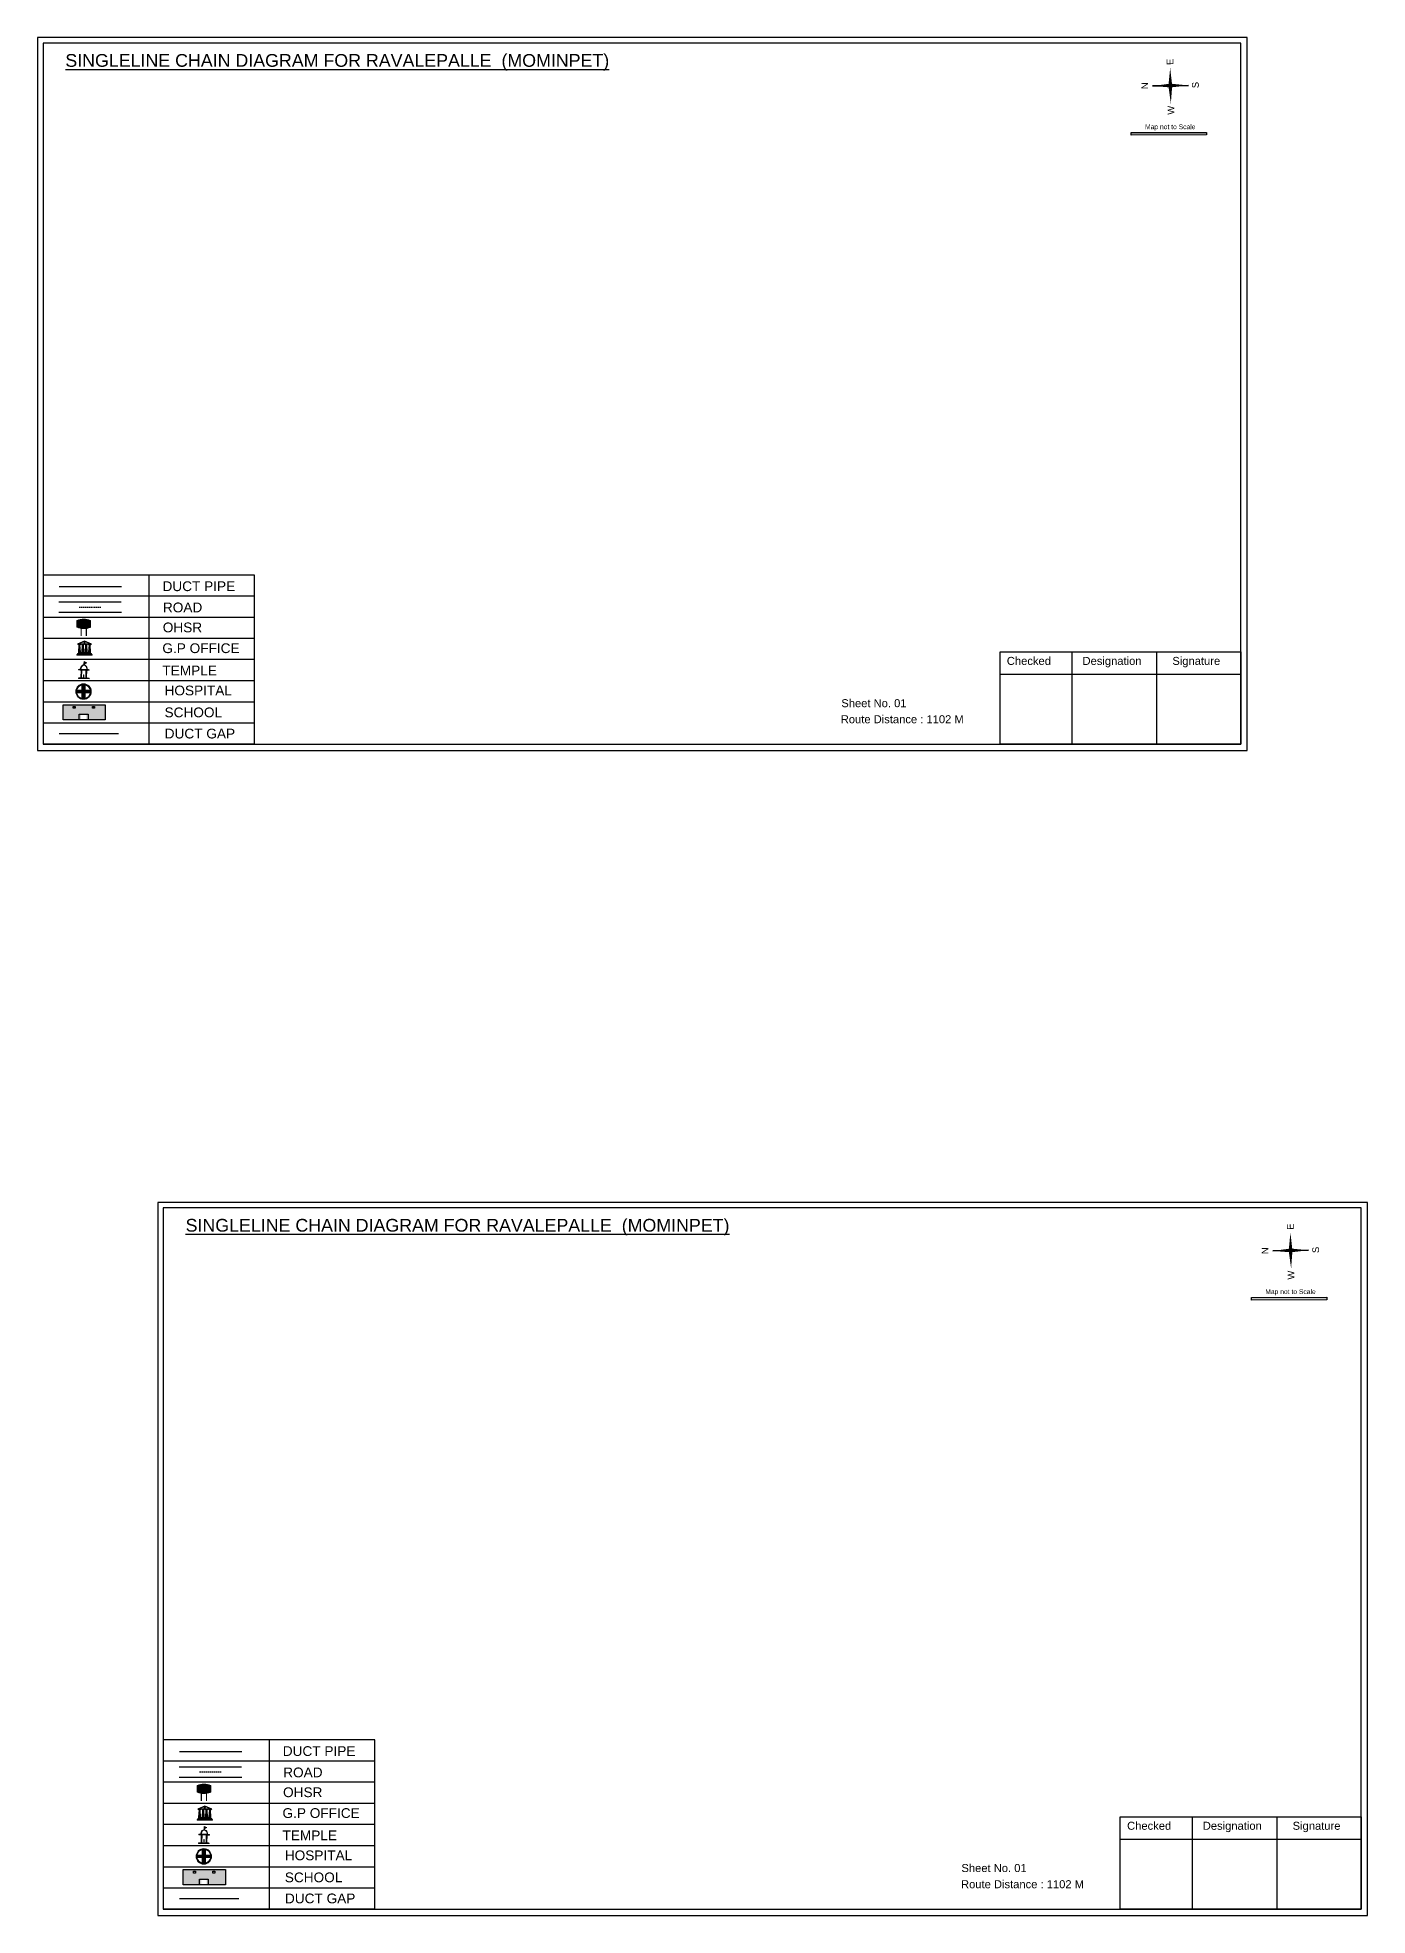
# Model space of a CAD drawing. Header units: inches. Extents: x -117 to 51867, y -12715 to 3423.
# Drawn here: x 222 to 1201, y -11072 to -9690 of the extents above; entities that cross this region are included whole.
import ezdxf

# ---------------------------------------------------------------- set-up
doc = ezdxf.new("R2010")
doc.units = ezdxf.units.IN
doc.header["$MEASUREMENT"] = 0
doc.linetypes.add('DASHEDX2', pattern=[1.5, 1, -0.5])
doc.layers.add('LANDMARK', color=7, linetype='Continuous')
doc.layers.add('OHT', color=7, linetype='Continuous')
doc.styles.get("Standard").update_dxf_attribs({"font": 'arial.ttf'})

# ---------------------------------------------------------------- blocks, each defined once
blk = doc.blocks.new('OHT')
at = {"linetype": 'Continuous', "lineweight": 0, "true_color": 0x0ffffc}
blk.add_hatch(color=4, dxfattribs=at).paths.add_polyline_path([(0.01, 1), (0, 1, 0.101323), (-0.4, 0.92), (-0.4, 0.52, 0.194075), (0.4, 0.52), (0.4, 0.92, 0.097877)])
at = {"color": 4, "linetype": 'Continuous', "lineweight": 0, "true_color": 0x0ffffc, "flags": 128}
for points in [[(-0.4, 0.52), (-0.4, 0.92)], [(0.4, 0.52), (0.4, 0.92)]]:
    blk.add_lwpolyline(points, dxfattribs=at)
at = {"color": 4, "linetype": 'Continuous', "lineweight": 0, "true_color": 0x0ffffc, "const_width": 0.075, "flags": 128}
for points in [[(-0.15, 0), (-0.15, 0.48)], [(0.15, 0), (0.15, 0.47)]]:
    blk.add_lwpolyline(points, dxfattribs=at)
at = {"color": 4, "linetype": 'Continuous', "lineweight": 0, "true_color": 0x0ffffc}
for centre, radius, start, end in [((0.01, -0.02), 1.02, 67.3109, 113.4711), ((0, 1.51), 1.07, 247.7682, 291.7007)]:
    blk.add_arc(centre, radius, start, end, dxfattribs=at)
blk = doc.blocks.new('Government_Office')
at = {"linetype": 'Continuous', "lineweight": 0, "true_color": 0xff0000}
for points in [[(-0.5, 0.05), (0.5, 0.05), (0.5, 0), (-0.5, 0)], [(-0.45, 0.08), (-0.45, 0.12), (0.45, 0.12), (0.45, 0.08)], [(-0.4, 0.14), (-0.4, 0.18), (0.4, 0.18), (0.4, 0.14)]]:
    blk.add_hatch(color=1, dxfattribs=at).paths.add_polyline_path(points)
h = blk.add_hatch(color=1, dxfattribs=at)
h.paths.add_polyline_path([(0.44, 0.72), (0.45, 0.75), (0, 0.93), (-0.45, 0.75), (-0.44, 0.72)])
h.paths.add_polyline_path([(0.36, 0.75), (-0.36, 0.75), (0, 0.9)], flags=16)
h.paths.add_polyline_path([(0, 0.78, -1), (0, 0.87, -1)], flags=0)
h = blk.add_hatch(color=1, dxfattribs=at)
edge = h.paths.add_edge_path()
edge.add_line((-0.27, 0.2), (-0.3, 0.68))
edge.add_line((-0.3, 0.68), (-0.29, 0.68))
edge.add_arc((-0.28, 0.69), 0.0176, 225.304, 441.5659)
edge.add_line((-0.28, 0.7), (-0.39, 0.7))
edge.add_arc((-0.39, 0.69), 0.0176, 98.4341, 314.696)
edge.add_line((-0.38, 0.68), (-0.37, 0.68))
edge.add_line((-0.37, 0.68), (-0.4, 0.2))
edge.add_line((-0.4, 0.2), (-0.27, 0.2))
h = blk.add_hatch(color=1, dxfattribs=at)
edge = h.paths.add_edge_path()
edge.add_line((-0.05, 0.2), (-0.07, 0.68))
edge.add_line((-0.07, 0.68), (-0.07, 0.68))
edge.add_arc((-0.05, 0.69), 0.0176, 225.304, 441.5659)
edge.add_line((-0.05, 0.7), (-0.17, 0.7))
edge.add_arc((-0.17, 0.69), 0.0176, 98.4341, 314.696)
edge.add_line((-0.16, 0.68), (-0.15, 0.68))
edge.add_line((-0.15, 0.68), (-0.18, 0.2))
edge.add_line((-0.18, 0.2), (-0.05, 0.2))
h = blk.add_hatch(color=1, dxfattribs=at)
edge = h.paths.add_edge_path()
edge.add_arc((0, 0.83), 0.0467, 90, 270)
edge.add_arc((0, 0.83), 0.0467, 270, 450)
h = blk.add_hatch(color=1, dxfattribs=at)
edge = h.paths.add_edge_path()
edge.add_line((0.18, 0.2), (0.15, 0.68))
edge.add_line((0.15, 0.68), (0.16, 0.68))
edge.add_arc((0.17, 0.69), 0.0176, 225.304, 441.5659)
edge.add_line((0.17, 0.7), (0.05, 0.7))
edge.add_arc((0.05, 0.69), 0.0176, 98.4341, 314.696)
edge.add_line((0.07, 0.68), (0.07, 0.68))
edge.add_line((0.07, 0.68), (0.05, 0.2))
edge.add_line((0.05, 0.2), (0.18, 0.2))
h = blk.add_hatch(color=1, dxfattribs=at)
edge = h.paths.add_edge_path()
edge.add_line((0.4, 0.2), (0.37, 0.68))
edge.add_line((0.37, 0.68), (0.38, 0.68))
edge.add_arc((0.39, 0.69), 0.0176, 225.304, 441.5659)
edge.add_line((0.4, 0.7), (0.28, 0.7))
edge.add_arc((0.28, 0.69), 0.0176, 98.4341, 314.696)
edge.add_line((0.29, 0.68), (0.3, 0.68))
edge.add_line((0.3, 0.68), (0.27, 0.2))
edge.add_line((0.27, 0.2), (0.4, 0.2))
at = {"color": 1, "linetype": 'Continuous', "lineweight": 0, "true_color": 0xff0000, "flags": 128}
for points in [[(-0.5, 0.05), (0.5, 0.05), (0.5, 0), (-0.5, 0)], [(-0.45, 0.75), (-0.44, 0.72), (0.44, 0.72), (0.45, 0.75), (0, 0.93)], [(-0.45, 0.08), (-0.45, 0.12), (0.45, 0.12), (0.45, 0.08)], [(-0.4, 0.14), (-0.4, 0.18), (0.4, 0.18), (0.4, 0.14)], [(-0.36, 0.75), (0.36, 0.75), (0, 0.9)]]:
    blk.add_lwpolyline(points, close=True, dxfattribs=at)
for points in [[(-0.27, 0.2), (-0.3, 0.68), (-0.29, 0.68, 1.379694), (-0.28, 0.7), (-0.39, 0.7, 1.379694), (-0.38, 0.68), (-0.37, 0.68), (-0.4, 0.2)], [(-0.05, 0.2), (-0.07, 0.68), (-0.07, 0.68, 1.379694), (-0.05, 0.7), (-0.17, 0.7, 1.379694), (-0.16, 0.68), (-0.15, 0.68), (-0.18, 0.2)], [(0, 0.87, 1), (0, 0.78, 1)], [(0.18, 0.2), (0.15, 0.68), (0.16, 0.68, 1.379694), (0.17, 0.7), (0.05, 0.7, 1.379694), (0.07, 0.68), (0.07, 0.68), (0.05, 0.2)], [(0.4, 0.2), (0.37, 0.68), (0.38, 0.68, 1.379694), (0.4, 0.7), (0.28, 0.7, 1.379694), (0.29, 0.68), (0.3, 0.68), (0.27, 0.2)]]:
    blk.add_lwpolyline(points, format="xyb", close=True, dxfattribs=at)
blk = doc.blocks.new('Temple')
at = {"linetype": 'Continuous', "lineweight": 0, "true_color": 0xff0000}
h = blk.add_hatch(color=1, dxfattribs=at)
edge = h.paths.add_edge_path()
edge.add_line((0.17, 0.49), (0.22, 0.49))
edge.add_line((0.22, 0.49), (0.22, 0.5))
edge.add_line((0.22, 0.5), (0.31, 0.5))
edge.add_line((0.31, 0.5), (0.31, 0.53))
edge.add_line((0.31, 0.53), (0.26, 0.53))
edge.add_line((0.26, 0.53), (0.26, 0.54))
edge.add_line((0.26, 0.54), (0.2, 0.54))
edge.add_spline(control_points=[(0.2, 0.54), (0.2, 0.59), (0.19, 0.64), (0.14, 0.74), (0.09, 0.79), (0.03, 0.8), (0.02, 0.81), (0.01, 0.81)], knot_values=[4.712389, 4.712389, 4.712389, 4.712389, 5.278166, 5.278166, 6.117402, 6.117402, 6.223801, 6.223801, 6.223801, 6.223801], degree=3, periodic=0)
edge.add_line((0.01, 0.81), (0.01, 0.79))
edge.add_line((0.01, 0.79), (-0.01, 0.79))
edge.add_line((-0.01, 0.79), (-0.01, 0.81))
edge.add_spline(control_points=[(-0.01, 0.81), (-0.05, 0.8), (-0.1, 0.78), (-0.17, 0.7), (-0.2, 0.63), (-0.2, 0.55), (-0.2, 0.55), (-0.2, 0.54)], knot_values=[6.343965, 6.343965, 6.343965, 6.343965, 6.956638, 6.956638, 7.795874, 7.795874, 7.853982, 7.853982, 7.853982, 7.853982], degree=3, periodic=0)
edge.add_line((-0.2, 0.54), (-0.26, 0.54))
edge.add_line((-0.26, 0.54), (-0.26, 0.53))
edge.add_line((-0.26, 0.53), (-0.31, 0.53))
edge.add_line((-0.31, 0.53), (-0.31, 0.5))
edge.add_line((-0.31, 0.5), (-0.22, 0.5))
edge.add_line((-0.22, 0.5), (-0.22, 0.49))
edge.add_line((-0.22, 0.49), (-0.17, 0.49))
edge.add_line((-0.17, 0.49), (-0.17, 0.07))
edge.add_arc((-0.2, 0.07), 0.03, -90, 0, ccw=False)
edge.add_line((-0.2, 0.04), (-0.26, 0.04))
edge.add_line((-0.26, 0.04), (-0.26, 0.03))
edge.add_line((-0.26, 0.03), (-0.31, 0.03))
edge.add_line((-0.31, 0.03), (-0.31, 0))
edge.add_line((-0.31, 0), (0.31, 0))
edge.add_line((0.31, 0), (0.31, 0.03))
edge.add_line((0.31, 0.03), (0.26, 0.03))
edge.add_line((0.26, 0.03), (0.26, 0.04))
edge.add_line((0.26, 0.04), (0.2, 0.04))
edge.add_arc((0.2, 0.07), 0.03, 180, 270, ccw=False)
edge.add_line((0.17, 0.07), (0.17, 0.49))
h.paths.add_polyline_path([(0.12, 0.07, -0.414214), (0.1, 0.04), (0.05, 0.04), (0.05, 0.03), (-0.05, 0.03), (-0.05, 0.04), (-0.1, 0.04, -0.414214), (-0.12, 0.07), (-0.12, 0.5), (0.12, 0.5)], flags=16)
edge = h.paths.add_edge_path(flags=16)
edge.add_ellipse((0, 0.54), major_axis=(0, 0.242), ratio=0.722808, start_angle=270, end_angle=450, ccw=False)
edge.add_line((0.17, 0.54), (-0.17, 0.54))
h.paths.add_polyline_path([(0.01, 0.23), (0.01, 0.07), (-0.01, 0.07), (-0.01, 0.23)], flags=0)
at = {"linetype": 'Continuous', "lineweight": 0, "true_color": 0xe66000}
blk.add_hatch(color=32, dxfattribs=at).paths.add_polyline_path([(-0.01, 1), (0.15, 0.93), (0, 0.85)])
at = {"linetype": 'Continuous', "lineweight": 0, "true_color": 0xff0000}
h = blk.add_hatch(color=1, dxfattribs=at)
edge = h.paths.add_edge_path()
edge.add_line((0.01, 0.86), (0, 0.85))
edge.add_line((0, 0.85), (0, 0.93))
edge.add_line((0, 0.93), (-0.01, 0.93))
edge.add_line((-0.01, 0.93), (-0.01, 0.81))
edge.add_spline(control_points=[(-0.01, 0.81), (0, 0.81), (0, 0.81), (0.01, 0.81)], knot_values=[6.223801, 6.223801, 6.223801, 6.223801, 6.343965, 6.343965, 6.343965, 6.343965], degree=3, periodic=0)
edge.add_line((0.01, 0.81), (0.01, 0.86))
h = blk.add_hatch(color=1, dxfattribs=at)
edge = h.paths.add_edge_path()
edge.add_line((0.01, 0.79), (0.01, 0.81))
edge.add_spline(control_points=[(0.01, 0.81), (0, 0.81), (0, 0.81), (-0.01, 0.81)], knot_values=[6.223801, 6.223801, 6.223801, 6.223801, 6.343965, 6.343965, 6.343965, 6.343965], degree=3, periodic=0)
edge.add_line((-0.01, 0.81), (-0.01, 0.79))
edge.add_line((-0.01, 0.79), (0.01, 0.79))
at = {"color": 1, "linetype": 'Continuous', "lineweight": 0, "true_color": 0xff0000, "flags": 128}
blk.add_lwpolyline([(0.2, 0.54), (0.26, 0.54), (0.26, 0.53), (0.31, 0.53), (0.31, 0.5), (0.22, 0.5), (0.22, 0.49), (0.17, 0.49), (0.17, 0.07, 0.414214), (0.2, 0.04), (0.26, 0.04), (0.26, 0.03), (0.31, 0.03), (0.31, 0), (-0.31, 0), (-0.31, 0.03), (-0.26, 0.03), (-0.26, 0.04), (-0.2, 0.04, 0.414214), (-0.17, 0.07), (-0.17, 0.49), (-0.22, 0.49), (-0.22, 0.5), (-0.31, 0.5), (-0.31, 0.53), (-0.26, 0.53), (-0.26, 0.54), (-0.2, 0.54)], format="xyb", dxfattribs=at)
blk.add_lwpolyline([(-0.17, 0.54), (0.17, 0.54)], dxfattribs=at)
blk.add_lwpolyline([(0.12, 0.5), (0.12, 0.07, -0.414214), (0.1, 0.04), (0.05, 0.04), (0.05, 0.03), (-0.05, 0.03), (-0.05, 0.04), (-0.1, 0.04, -0.414214), (-0.12, 0.07), (-0.12, 0.5)], format="xyb", close=True, dxfattribs=at)
at = {"color": 32, "linetype": 'Continuous', "lineweight": 0, "true_color": 0xe66000, "flags": 128}
blk.add_lwpolyline([(-0.01, 1), (0.15, 0.93), (0, 0.85), (-0.01, 1)], dxfattribs=at)
at = {"color": 1, "linetype": 'Continuous', "lineweight": 0, "true_color": 0xff0000, "flags": 128}
for points in [[(0.01, 0.93), (-0.01, 0.93), (-0.01, 0.79), (0.01, 0.79)], [(0.01, 0.23), (-0.01, 0.23), (-0.01, 0.07), (0.01, 0.07)]]:
    blk.add_lwpolyline(points, close=True, dxfattribs=at)
at = {"color": 1, "linetype": 'Continuous', "lineweight": 0, "true_color": 0xff0000}
blk.add_ellipse((0, 0.54), major_axis=(0, 0.242), ratio=0.722808, start_param=4.712389, end_param=7.853982, dxfattribs=at)
blk.add_open_spline([(0.2, 0.54), (0.2, 0.59), (0.19, 0.64), (0.14, 0.74), (0.09, 0.79), (-0.02, 0.82), (-0.08, 0.79), (-0.17, 0.7), (-0.2, 0.63), (-0.2, 0.55), (-0.2, 0.55), (-0.2, 0.54)], degree=3, knots=[4.712389, 4.712389, 4.712389, 4.712389, 5.278166, 5.278166, 6.117402, 6.117402, 6.956638, 6.956638, 7.795874, 7.795874, 7.853982, 7.853982, 7.853982, 7.853982], dxfattribs=at)
blk = doc.blocks.new('*U40')
at = {"color": 0, "linetype": 'DASHEDX2', "transparency": 16777216}
blk.add_line((-8.2, 0), (8, 0), dxfattribs=at)
blk = doc.blocks.new('Hospital')
at = {"linetype": 'Continuous', "lineweight": 0, "true_color": 0x000000}
h = blk.add_hatch(color=18, dxfattribs=at)
h.paths.add_polyline_path([(-0.5, 0, 1), (0.5, 0, 1)])
h.paths.add_polyline_path([(0.45, 0, -1), (-0.45, 0, -1)], flags=16)
at = {"linetype": 'Continuous', "true_color": 0xff0000}
blk.add_hatch(color=1, dxfattribs=at).paths.add_polyline_path([(-0.39, 0.08), (-0.08, 0.08), (-0.08, 0.39), (0.08, 0.39), (0.08, 0.08), (0.39, 0.08), (0.39, -0.08), (0.08, -0.08), (0.08, -0.39), (-0.08, -0.39), (-0.08, -0.08), (-0.39, -0.08)])
at = {"color": 1, "linetype": 'Continuous', "true_color": 0xff0000, "flags": 128}
blk.add_lwpolyline([(-0.39, 0.08), (-0.08, 0.08), (-0.08, 0.39), (0.08, 0.39), (0.08, 0.08), (0.39, 0.08), (0.39, -0.08), (0.08, -0.08), (0.08, -0.39), (-0.08, -0.39), (-0.08, -0.08), (-0.39, -0.08)], close=True, dxfattribs=at)
at = {"color": 18, "linetype": 'Continuous', "lineweight": 0, "true_color": 0x000000}
for radius in [0.5, 0.446]:
    blk.add_circle((0, 0), radius, dxfattribs=at)
blk = doc.blocks.new('*U42')
at = {"color": 0, "linetype": 'DASHEDX2', "transparency": 16777216}
blk.add_line((-8.2, 0), (8, 0), dxfattribs=at)

msp = doc.modelspace()

# ---------------------------------------------------------------- hatches: boundary and pattern name
at = {"true_color": 0x0093dd}
h = msp.add_hatch(color=142, dxfattribs=at)
h.dxf.hatch_style = 1
h.paths.add_polyline_path([(1027.1, -9760.4), (1027.1, -9762.2), (1082.6, -9762.1), (1082.6, -9760.3)])
at = {"true_color": 0xc8c92d}
h = msp.add_hatch(color=52, dxfattribs=at)
h.dxf.hatch_style = 1
h.paths.add_polyline_path([(247.3, -10181.3), (241.1, -10181.3), (241.1, -10192.4), (247.3, -10192.4)])
h.paths.add_polyline_path([(272.2, -10181.3), (266, -10181.3), (266, -10192.4), (272.2, -10192.4)])
at = {"true_color": 0x293189}
h = msp.add_hatch(color=177, dxfattribs=at)
h.dxf.hatch_style = 1
h.paths.add_polyline_path([(266, -10181.3), (247.3, -10181.3), (247.3, -10192.4), (254.3, -10192.4), (254.3, -10188.8), (258.2, -10188.8), (258.2, -10192.4), (266, -10192.4)])
h.paths.add_polyline_path([(250, -10183.8), (248.6, -10183.8), (248.6, -10182.5), (250, -10182.5)], flags=16)
h.paths.add_polyline_path([(262.9, -10183.8), (262.9, -10182.5), (264.2, -10182.5), (264.2, -10183.8)], flags=16)
at = {"true_color": 0x0093dd}
h = msp.add_hatch(color=142, dxfattribs=at)
h.dxf.hatch_style = 1
h.paths.add_polyline_path([(1115.6, -10617.3), (1115.6, -10619.2), (1171.1, -10619), (1171.1, -10617.2)])
at = {"true_color": 0xc8c92d}
h = msp.add_hatch(color=52, dxfattribs=at)
h.dxf.hatch_style = 1
h.paths.add_polyline_path([(335.8, -11038.2), (329.6, -11038.2), (329.6, -11049.3), (335.8, -11049.3)])
h.paths.add_polyline_path([(360.6, -11038.2), (354.5, -11038.2), (354.5, -11049.3), (360.6, -11049.3)])
at = {"true_color": 0x293189}
h = msp.add_hatch(color=177, dxfattribs=at)
h.dxf.hatch_style = 1
h.paths.add_polyline_path([(354.5, -11038.2), (335.8, -11038.2), (335.8, -11049.3), (342.8, -11049.3), (342.8, -11045.7), (346.7, -11045.7), (346.7, -11049.3), (354.5, -11049.3)])
h.paths.add_polyline_path([(338.5, -11040.7), (337.1, -11040.7), (337.1, -11039.4), (338.5, -11039.4)], flags=16)
h.paths.add_polyline_path([(351.3, -11040.7), (351.3, -11039.4), (352.7, -11039.4), (352.7, -11040.7)], flags=16)

# ---------------------------------------------------------------- linework, layer by layer
for p, q in [((1069.2, -9725.7), (1042.9, -9726.1)), ((1042.9, -9726.1), (1069.2, -9725.7)), ((1069.2, -9725.7), (1042.9, -9726.1)), ((1056.1, -9725.9), (1069.2, -9725.7)), ((226.5, -10085.9), (226.5, -10209.1)), ((304.2, -10085.9), (304.2, -10210.3)), ((382, -10101.4), (226.5, -10101.4)), ((238.1, -10105.7), (284, -10105.7)), ((382, -10117), (226.5, -10117)), ((238.1, -10113.2), (284.2, -10113.2)), ((382, -10132.5), (226.5, -10132.5)), ((382, -10148.1), (226.5, -10148.1)), ((382, -10163.6), (226.5, -10163.6)), ((226.5, -10179.2), (382, -10179.2)), ((226.5, -10194.7), (382, -10194.7)), ((226.5, -10209.1), (226.5, -10210.3)), ((226.5, -10209.3), (226.5, -10210.3)), ((382, -10210.3), (226.5, -10210.3)), ((1157.7, -10582.6), (1131.4, -10583.1)), ((1131.4, -10583.1), (1157.7, -10582.6)), ((1157.7, -10582.6), (1131.4, -10583.1)), ((1144.5, -10582.8), (1157.7, -10582.6)), ((314.9, -10942.8), (314.9, -11066)), ((392.7, -10942.8), (392.7, -11067.2)), ((470.5, -10958.4), (314.9, -10958.4)), ((326.6, -10962.7), (372.5, -10962.7)), ((470.5, -10973.9), (314.9, -10973.9)), ((326.6, -10970.2), (372.7, -10970.2)), ((470.5, -10989.5), (314.9, -10989.5)), ((470.5, -11005), (314.9, -11005)), ((470.5, -11020.6), (314.9, -11020.6)), ((314.9, -11036.1), (470.5, -11036.1)), ((314.9, -11051.7), (470.5, -11051.7)), ((314.9, -11066), (314.9, -11067.2)), ((314.9, -11066.3), (314.9, -11067.2)), ((470.5, -11067.2), (314.9, -11067.2))]:
    msp.add_line(p, q)
at = {"color": 1}
for p, q in [((1042.9, -9726.1), (1056.1, -9725.9)), ((1131.4, -10583.1), (1144.5, -10582.8))]:
    msp.add_line(p, q, dxfattribs=at)
at = {"color": 242, "true_color": 0xcd2027}
for p, q in [((983.5, -10142.4), (983.5, -10210.3)), ((1045.7, -10142.4), (1045.7, -10210.3)), ((930.6, -10158.9), (1107.8, -10158.9)), ((1072, -10999.4), (1072, -11067.3)), ((1134.2, -10999.4), (1134.2, -11067.3)), ((1019, -11015.8), (1196.3, -11015.8))]:
    msp.add_line(p, q, dxfattribs=at)
for points in [[(222.3, -9690.5), (222.3, -10215), (1112.5, -10215), (1112.5, -9690.5)], [(226.5, -9694.5), (226.5, -10210.3), (1107.8, -10210.3), (1107.8, -9694.5)], [(272.2, -10181.3), (272.2, -10192.4), (241.1, -10192.4), (241.1, -10181.3)], [(250, -10182.5), (250, -10183.8), (248.6, -10183.8), (248.6, -10182.5)], [(262.9, -10183.8), (262.9, -10182.5), (264.2, -10182.5), (264.2, -10183.8)], [(310.8, -10547.4), (310.8, -11071.9), (1201, -11071.9), (1201, -10547.4)], [(314.9, -10551.4), (314.9, -11067.2), (1196.3, -11067.2), (1196.3, -10551.4)], [(360.7, -11038.2), (360.7, -11049.3), (329.6, -11049.3), (329.6, -11038.2)], [(338.5, -11039.4), (338.5, -11040.7), (337.1, -11040.7), (337.1, -11039.4)], [(351.3, -11040.7), (351.3, -11039.4), (352.7, -11039.4), (352.7, -11040.7)]]:
    msp.add_lwpolyline(points, close=True)
at = {"color": 142, "true_color": 0x0093dd}
for points in [[(1082.6, -9762.1), (1027.1, -9762.2), (1027.1, -9760.4), (1082.6, -9760.3), (1082.6, -9762.1)], [(1171.1, -10619), (1115.6, -10619.2), (1115.6, -10617.3), (1171.1, -10617.2), (1171.1, -10619)]]:
    msp.add_lwpolyline(points, dxfattribs=at)
for points in [[(382, -10210.3), (382, -10085.9), (226.5, -10085.9)], [(253, -10192.4), (253, -10188.3), (259.5, -10188.3), (259.5, -10192.4)], [(470.5, -11067.2), (470.5, -10942.8), (314.9, -10942.8)], [(341.5, -11049.3), (341.5, -11045.2), (348, -11045.2), (348, -11049.3)]]:
    msp.add_lwpolyline(points)
at = {"color": 242, "true_color": 0xcd2027}
for points in [[(1107.8, -10210.3), (930.6, -10210.3), (930.6, -10142.4), (1107.8, -10142.4)], [(1196.3, -11067.3), (1019, -11067.3), (1019, -10999.4), (1196.3, -10999.4)]]:
    msp.add_lwpolyline(points, close=True, dxfattribs=at)
at = {"color": 1}
for points in [[(1056.1, -9727.2), (1056, -9724.4), (1042.9, -9726.1)], [(1056.1, -9727.2), (1056, -9724.4), (1042.9, -9726.1)], [(1144.6, -10584.1), (1144.5, -10581.3), (1131.4, -10583.1)], [(1144.6, -10584.1), (1144.5, -10581.3), (1131.4, -10583.1)]]:
    msp.add_solid(points, dxfattribs=at)
for points in [[(1057.3, -9725.9), (1054.5, -9725.9), (1055.8, -9712.8)], [(1057.3, -9725.9), (1054.5, -9725.9), (1055.8, -9712.8)], [(1056.1, -9727.2), (1056, -9724.4), (1069.2, -9725.7)], [(1056.1, -9727.2), (1056, -9724.4), (1069.2, -9725.7)], [(1057.3, -9725.9), (1054.5, -9725.9), (1056.3, -9739.1)], [(1057.3, -9725.9), (1054.5, -9725.9), (1056.3, -9739.1)], [(1145.8, -10582.8), (1143, -10582.8), (1144.3, -10569.7)], [(1145.8, -10582.8), (1143, -10582.8), (1144.3, -10569.7)], [(1144.6, -10584.1), (1144.5, -10581.3), (1157.7, -10582.6)], [(1144.6, -10584.1), (1144.5, -10581.3), (1157.7, -10582.6)], [(1145.8, -10582.8), (1143, -10582.8), (1144.8, -10596)], [(1145.8, -10582.8), (1143, -10582.8), (1144.8, -10596)]]:
    msp.add_solid(points)
at = {"layer": 'OHT', "color": 5}
for p, q in [((238.3, -10094.3), (284.2, -10094.3)), ((326.8, -10951.3), (372.7, -10951.3))]:
    msp.add_line(p, q, dxfattribs=at)
at = {"layer": 'OHT', "color": 1}
for p, q in [((238.3, -10202.5), (281.9, -10202.5)), ((326.8, -11059.5), (370.4, -11059.5))]:
    msp.add_line(p, q, dxfattribs=at)

# ---------------------------------------------------------------- block references
at = {"linetype": 'DASHEDX2'}
for name, p in [('*U40', (261.1, -10109.5)), ('*U42', (349.6, -10966.4))]:
    msp.add_blockref(name, p, dxfattribs=at)
at = {"layer": 'LANDMARK'}
for name, p, xscale, yscale, zscale in [('Government_Office', (256.9, -10144.9), 11.32114773247135, 11.32114773247135, 11.32114773247135), ('Hospital', (256.2, -10171.6), 11.41772014427468, 11.41772014427468, 11.41772014427468), ('Government_Office', (345.4, -11001.9), 11.32114773247135, 11.32114773247135, 11.32114773247135), ('Hospital', (344.7, -11028.5), 11.41772014427468, 11.41772014427468, 11.41772014427468)]:
    msp.add_blockref(name, p, dxfattribs=dict(at, xscale=xscale, yscale=yscale, zscale=zscale))
at = {"layer": 'LANDMARK', "xscale": 12.62452535729322, "yscale": 12.62452535729322, "zscale": 12.62452535729322, "rotation": 358.3713438591284}
for p in [(256.3, -10162.1), (344.8, -11019)]:
    msp.add_blockref('Temple', p, dxfattribs=at)
at = {"layer": 'OHT', "xscale": 12.45189723782068, "yscale": 12.45189723782068, "zscale": 12.45189723782068}
for p in [(256.3, -10130.8), (344.8, -10987.8)]:
    msp.add_blockref('OHT', p, dxfattribs=at)

# ---------------------------------------------------------------- texts
at = {"color": 242, "true_color": 0xcd2027}
for p in [(242.8, -9712), (331.3, -10568.9)]:
    msp.add_text('%%USINGLELINE CHAIN DIAGRAM FOR RAVALEPALLE  (MOMINPET)', height=9.375, dxfattribs=at).set_placement(p)
for s, p in [('E', (1058.2, -9710.6)), ('N', (1039.6, -9728.4)), ('S', (1076.9, -9727.7)), ('W', (1058.9, -9747.2)), ('E', (1146.7, -10567.5)), ('N', (1128.1, -10585.4)), ('S', (1165.4, -10584.6)), ('W', (1147.3, -10604.1))]:
    msp.add_text(s, height=4.95, rotation=91.0063).set_placement(p)
for s, height, p in [('Map not to Scale', 3.542, (1037.3, -9757.9)), ('DUCT PIPE', 7.18, (314.3, -10097.7)), ('ROAD ', 7.18, (314.6, -10113.3)), ('OHSR', 7.18, (314.5, -10128)), ('G.P OFFICE', 7.18, (314.2, -10143.3)), ('TEMPLE', 7.18, (314.2, -10159.7)), ('Checked', 5.89, (935.6, -10152)), ('Designation', 5.886, (991.3, -10152)), ('Signature', 5.89, (1057.4, -10152)), ('HOSPITAL', 7.18, (315.8, -10174.4)), ('Sheet No. 01', 5.886, (813.8, -10183.1)), ('SCHOOL', 7.18, (315.8, -10190.5)), ('Route Distance : 1102 M', 5.886, (813.4, -10194.9)), ('DUCT GAP', 7.18, (315.9, -10206.1)), ('Map not to Scale', 3.542, (1125.8, -10614.8)), ('DUCT PIPE', 7.18, (402.8, -10954.6)), ('ROAD ', 7.18, (403.1, -10970.3)), ('OHSR', 7.18, (403, -10984.9)), ('G.P OFFICE', 7.18, (402.6, -11000.2)), ('TEMPLE', 7.18, (402.6, -11016.6)), ('Checked', 5.89, (1024.1, -11008.9)), ('Designation', 5.886, (1079.8, -11008.9)), ('Signature', 5.89, (1145.9, -11008.9)), ('HOSPITAL', 7.18, (404.3, -11031.3)), ('Sheet No. 01', 5.886, (902.2, -11040)), ('SCHOOL', 7.18, (404.3, -11047.5)), ('Route Distance : 1102 M', 5.886, (901.9, -11051.9)), ('DUCT GAP', 7.18, (404.4, -11063))]:
    msp.add_text(s, height=height).set_placement(p)

doc.saveas('drawing.dxf')
